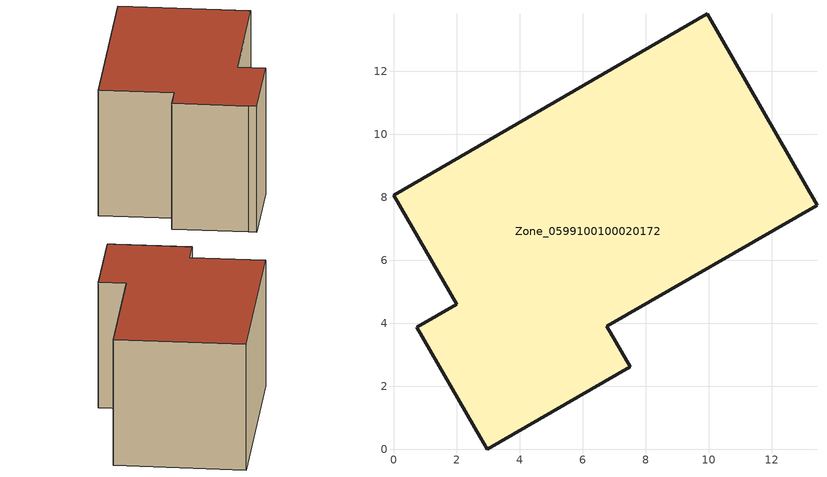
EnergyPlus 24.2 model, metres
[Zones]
Zone_0599100100020172
 floor ground (C_G): 0,8.06 9.95,13.83 13.44,7.75 6.78,3.9 7.52,2.62 2.98,0 2.76,0.39 0.74,3.87 2,4.61 z0
 wall outside (C_F): 2,4.61 0.74,3.87 2.76,0.39 2.98,0 7.52,2.62 6.78,3.9 13.44,7.75 9.95,13.83 0,8.06 2,4.61 z0:7.14
 roof outside (C_R): 9.95,13.83 0,8.06 2,4.61 0.74,3.87 2.76,0.39 2.98,0 7.52,2.62 6.78,3.9 13.44,7.75 z7.14
[BUILDING]
Pand.0599100100020172: North Axis=0; Terrain=City; Loads Convergence Tolerance Value=0.04; Temperature Convergence Tolerance Value=0.4; Solar Distribution=FullExterior; Maximum Number of Warmup Days=25; Minimum Number of Warmup Days=1
[Site:Location]
Rotterdam.The.Hague.AP_ZH_NLD Design_Conditions: Latitude=51.96; Longitude=4.45; Time Zone=1; Elevation=-4.5
[SITE:GROUNDTEMPERATURE:BUILDINGSURFACE]
18, 18, 18, 18, 18, 18, 18, 18, 18, 18, 18, 18
[MATERIAL] Thermal Absorptance=0.9; Solar Absorptance=0.7; Visible Absorptance=0.7
Name | Roughness | Thickness | Conductivity | Density | Specific Heat
G.D.2015-2018 | MediumSmooth | 0.15 | 0.0428571 | 540 | 1210
F.D.2015-2018 | Rough | 0.3 | 0.0666667 | 1920 | 840
R.D.2015-2018 | MediumRough | 0.2 | 0.0333333 | 1500 | 1000
[CONSTRUCTION]
C_G: G.D.2015-2018
C_F: F.D.2015-2018
C_R: R.D.2015-2018
[ZONE]
Zone_0599100100020172: Type=1; Multiplier=1; Ceiling Height=Autocalculate; Volume=Autocalculate; Floor Area=autocalculate; Part of Total Floor Area=Yes
[ZONEINFILTRATION:DESIGNFLOWRATE]
Infil_Zone_0599100100020172: Zone or ZoneList or Space or SpaceList=Zone_0599100100020172; Schedule=AlwaysOn; Design Flow Rate Calculation Method=Flow/Area; Flow Rate per Floor Area=0.0021; Constant Term Coefficient=1; Temperature Term Coefficient=0; Velocity Term Coefficient=0; Velocity Squared Term Coefficient=0
[HVACTEMPLATE:ZONE:IDEALLOADSAIRSYSTEM]
Zone_0599100100020172: Maximum Heating Supply Air Temperature=50; Minimum Cooling Supply Air Temperature=13; Maximum Heating Supply Air Humidity Ratio=0.0156; Minimum Cooling Supply Air Humidity Ratio=0.0077; Heating Limit=NoLimit; Cooling Limit=NoLimit; Dehumidification Control Type=ConstantSensibleHeatRatio; Cooling Sensible Heat Ratio=0.7; Dehumidification Setpoint=60; Humidification Control Type=None; Humidification Setpoint=30; Outdoor Air Method=None; Outdoor Air Flow Rate per Person=0.00944; Outdoor Air Flow Rate per Zone Floor Area=0; Outdoor Air Flow Rate per Zone=0; Demand Controlled Ventilation Type=None; Outdoor Air Economizer Type=NoEconomizer; Heat Recovery Type=None; Sensible Heat Recovery Effectiveness=0.7; Latent Heat Recovery Effectiveness=0.65
[ZONECONTROL:THERMOSTAT]
ThermostatControl_Zone_0599100100020172: Zone or ZoneList=Zone_0599100100020172; Control Type Schedule=DualSetpointControlType; Control 1=Thermostat_Zone_0599100100020172; Temperature Difference Between Cutout And Setpoint=0
[THERMOSTATSETPOINT:DUALSETPOINT]
Thermostat_Zone_0599100100020172: Heating Setpoint Temperature Schedule=HeatingSetpoint_Zone_0599100100020172; Cooling Setpoint Temperature Schedule=CoolingSetpoint_Zone_0599100100020172
[SCHEDULE:COMPACT]
HeatingSetpoint_Zone_0599100100020172: Through: 12/31, For: AllDays, Until: 24:00, 21
CoolingSetpoint_Zone_0599100100020172: Through: 12/31, For: AllDays, Until: 24:00, 24
DualSetpointControlType: Through: 12/31, For: AllDays, Until: 24:00, 4
AlwaysOn: Through: 12/31, For: AllDays, Until: 24:00, 1
